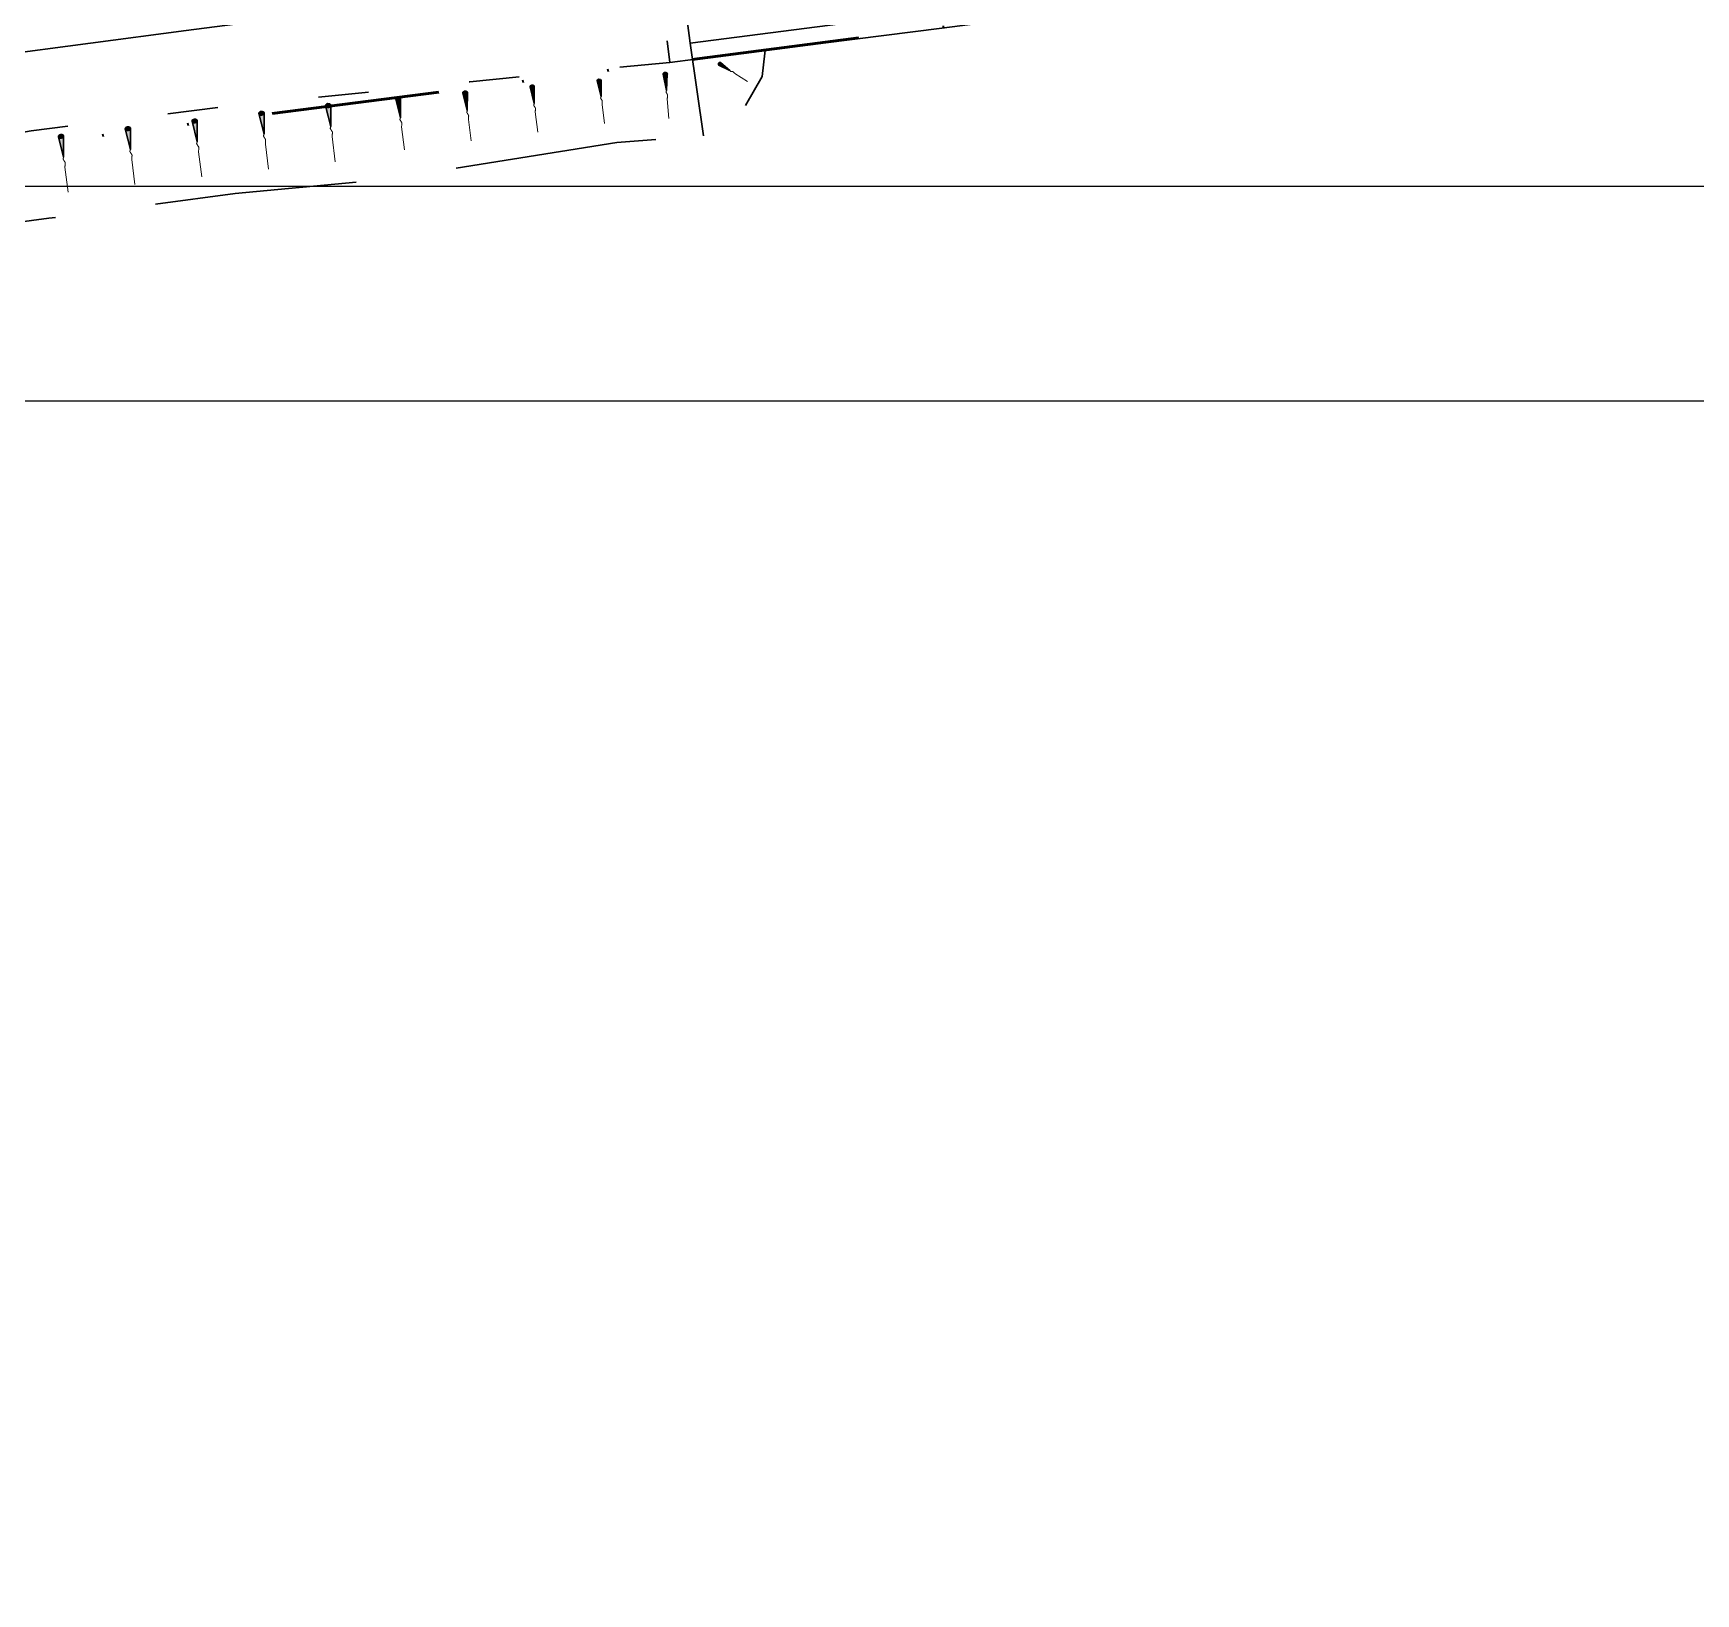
# Model space of a CAD drawing. Header units: millimetres. Extents: x 833750 to 836188, y 817400 to 818701.
# Drawn here: x 834895.3 to 834994.2, y 817877.5 to 817970.3 of the extents above; entities that cross this region are included whole.
import ezdxf

# ---------------------------------------------------------------- set-up
doc = ezdxf.new("R2010")
doc.units = ezdxf.units.MM
for name, pattern in [('3', [18.017443, 12.011629, -6.005814]), ('5', [9.008722, 3.002907, -6.005814]), ('B1_BDYF', [0]), ('B1_RELVC', [0]), ('DIVIDE', [1.25, 0.5, -0.25, 0, -0.25, 0, -0.25])]:
    doc.linetypes.add(name, pattern=pattern)
doc.layers.add('01-basemap', color=8, linetype='Continuous', lineweight=15)
doc.layers.add('01-bdy', color=7, linetype='DIVIDE', lineweight=50)
doc.layers.add('viewport', color=2, linetype='Continuous', plot=False)

msp = doc.modelspace()

# ---------------------------------------------------------------- hatches: boundary and pattern name
at = {"layer": '01-basemap', "linetype": 'Continuous'}
h = msp.add_hatch(color=256, dxfattribs=at)
edge = h.paths.add_edge_path()
edge.add_ellipse((834936.128, 817968.528), major_axis=(0.0487, 0.0769), ratio=0.731707, start_angle=0, end_angle=360)
for points in [[(834936.744, 817968.137), (834936.176, 817968.605), (834936.079, 817968.451)], [(834929.078, 817966.576), (834929.08, 817967.537), (834928.844, 817967.508)], [(834932.976, 817966.934), (834933.019, 817967.934), (834932.772, 817967.913)], [(834917.142, 817965.32), (834917.145, 817966.466), (834916.863, 817966.431)], [(834921.121, 817965.739), (834921.123, 817966.823), (834920.856, 817966.79)], [(834925.1, 817966.157), (834925.102, 817967.18), (834924.85, 817967.149)], [(834909.027, 817964.345), (834909.026, 817965.604), (834908.717, 817965.565)], [(834913.001, 817964.8), (834913, 817966.061), (834912.69, 817966.022)], [(834901.079, 817963.434), (834901.078, 817964.688), (834900.77, 817964.649)], [(834905.053, 817963.89), (834905.052, 817965.146), (834904.743, 817965.107)], [(834897.105, 817962.979), (834897.104, 817964.23), (834896.797, 817964.191)]]:
    msp.add_hatch(color=256, dxfattribs=at).paths.add_polyline_path(points)
h = msp.add_hatch(color=256, dxfattribs=at)
edge = h.paths.add_edge_path()
edge.add_ellipse((834924.976, 817967.164), major_axis=(0.126, 0.016), ratio=0.731707, start_angle=0, end_angle=360)
h = msp.add_hatch(color=256, dxfattribs=at)
edge = h.paths.add_edge_path()
edge.add_ellipse((834928.962, 817967.522), major_axis=(0.118, 0.015), ratio=0.731707, start_angle=0, end_angle=360)
h = msp.add_hatch(color=256, dxfattribs=at)
edge = h.paths.add_edge_path()
edge.add_ellipse((834932.896, 817967.924), major_axis=(0.124, 0.01), ratio=0.731707, start_angle=0, end_angle=360)
h = msp.add_hatch(color=256, dxfattribs=at)
edge = h.paths.add_edge_path()
edge.add_ellipse((834917.004, 817966.449), major_axis=(0.141, 0.017), ratio=0.731707, start_angle=0, end_angle=360)
h = msp.add_hatch(color=256, dxfattribs=at)
edge = h.paths.add_edge_path()
edge.add_ellipse((834920.99, 817966.806), major_axis=(0.133, 0.016), ratio=0.731707, start_angle=0, end_angle=360)
h = msp.add_hatch(color=256, dxfattribs=at)
edge = h.paths.add_edge_path()
edge.add_ellipse((834908.871, 817965.584), major_axis=(0.155, 0.02), ratio=0.731707, start_angle=0, end_angle=360)
h = msp.add_hatch(color=256, dxfattribs=at)
edge = h.paths.add_edge_path()
edge.add_ellipse((834912.845, 817966.042), major_axis=(0.155, 0.02), ratio=0.731707, start_angle=0, end_angle=360)
h = msp.add_hatch(color=256, dxfattribs=at)
edge = h.paths.add_edge_path()
edge.add_ellipse((834896.95, 817964.211), major_axis=(0.154, 0.019), ratio=0.731707, start_angle=0, end_angle=360)
h = msp.add_hatch(color=256, dxfattribs=at)
edge = h.paths.add_edge_path()
edge.add_ellipse((834900.924, 817964.669), major_axis=(0.154, 0.019), ratio=0.731707, start_angle=0, end_angle=360)
h = msp.add_hatch(color=256, dxfattribs=at)
edge = h.paths.add_edge_path()
edge.add_ellipse((834904.898, 817965.126), major_axis=(0.154, 0.02), ratio=0.731707, start_angle=0, end_angle=360)

# ---------------------------------------------------------------- linework, layer by layer
at = {"layer": '01-basemap', "linetype": 'Continuous', "lineweight": 30}
for p, q in [((834936.176, 817968.605), (834936.079, 817968.451)), ((834936.079, 817968.451), (834936.744, 817968.137)), ((834936.744, 817968.137), (834936.176, 817968.605)), ((834929.08, 817967.537), (834928.844, 817967.508)), ((834928.844, 817967.508), (834929.078, 817966.576)), ((834929.078, 817966.576), (834929.08, 817967.537)), ((834933.019, 817967.934), (834932.772, 817967.913)), ((834932.772, 817967.913), (834932.976, 817966.934)), ((834932.976, 817966.934), (834933.019, 817967.934)), ((834917.145, 817966.466), (834916.863, 817966.431)), ((834916.863, 817966.431), (834917.142, 817965.32)), ((834917.142, 817965.32), (834917.145, 817966.466)), ((834921.123, 817966.823), (834920.856, 817966.79)), ((834920.856, 817966.79), (834921.121, 817965.739)), ((834921.121, 817965.739), (834921.123, 817966.823)), ((834925.102, 817967.18), (834924.85, 817967.149)), ((834924.85, 817967.149), (834925.1, 817966.157)), ((834925.1, 817966.157), (834925.102, 817967.18)), ((834909.026, 817965.604), (834908.717, 817965.565)), ((834908.717, 817965.565), (834909.027, 817964.345)), ((834909.027, 817964.345), (834909.026, 817965.604)), ((834913, 817966.061), (834912.69, 817966.022)), ((834912.69, 817966.022), (834913.001, 817964.8)), ((834913.001, 817964.8), (834913, 817966.061)), ((834901.078, 817964.688), (834900.77, 817964.649)), ((834900.77, 817964.649), (834901.079, 817963.434)), ((834901.079, 817963.434), (834901.078, 817964.688)), ((834905.052, 817965.146), (834904.743, 817965.107)), ((834904.743, 817965.107), (834905.053, 817963.89)), ((834905.053, 817963.89), (834905.052, 817965.146)), ((834897.104, 817964.23), (834896.797, 817964.191)), ((834896.797, 817964.191), (834897.105, 817962.979)), ((834897.105, 817962.979), (834897.104, 817964.23))]:
    msp.add_line(p, q, dxfattribs=at)
at = {"layer": '01-basemap', "linetype": 'Continuous', "lineweight": 13}
for p, q in [((834937.044, 817967.948), (834937.785, 817967.479)), ((834933.016, 817966.452), (834933.114, 817965.263)), ((834925.16, 817965.666), (834925.31, 817964.456)), ((834929.135, 817966.115), (834929.276, 817964.977)), ((834917.21, 817964.77), (834917.378, 817963.414)), ((834921.185, 817965.218), (834921.344, 817963.935)), ((834905.13, 817963.287), (834905.318, 817961.8)), ((834909.104, 817963.741), (834909.292, 817962.252)), ((834913.078, 817964.195), (834913.267, 817962.703)), ((834897.181, 817962.379), (834897.369, 817960.898)), ((834901.155, 817962.833), (834901.343, 817961.349))]:
    msp.add_line(p, q, dxfattribs=at)
at = {"layer": '01-basemap', "linetype": 'Continuous', "lineweight": 30, "flags": 128}
msp.add_lwpolyline([(834938.844, 817969.322), (834949.357, 817970.654), (834965.572, 817972.77), (834981.674, 817974.831), (834997.852, 817976.967), (835013.949, 817978.994), (835030.07, 817981.119), (835040.206, 817982.399), (835046.4, 817983.191), (835058.388, 817984.516), (835071.867, 817986.218), (835071.677, 817987.696), (835074.105, 817987.99)], dxfattribs=at)
at = {"layer": '01-basemap', "linetype": 'B1_BDYF', "lineweight": 30, "flags": 128}
for points in [[(834646.475, 817933.512), (834646.484, 817933.524), (834646.896, 817934.053), (834700.598, 817940.634), (834735.278, 817945.501), (834771.603, 817950.501), (834771.875, 817948.664), (834804.731, 817954.14), (834830.58, 817957.371), (834830.036, 817960.637), (834864.525, 817965.228), (834904.387, 817970.5), (834910.375, 817971.276), (834933.774, 817974.31), (834934.386, 817969.752), (834997.445, 817977.881), (835046.168, 817983.633)], [(834934.386, 817969.752), (834935.162, 817964.233)]]:
    msp.add_lwpolyline(points, dxfattribs=at)
at = {"layer": '01-basemap', "linetype": '3', "lineweight": 30, "flags": 128}
msp.add_lwpolyline([(834689.258, 817937.147), (834690.871, 817936.038), (834691.824, 817935.298), (834692.554, 817934.622), (834693.604, 817934.016), (834695.189, 817934.07), (834697.448, 817934.308), (834699.701, 817934.815), (834706.885, 817935.455), (834709.423, 817935.264), (834716.746, 817936.891), (834723.321, 817937.518), (834730.306, 817938.585), (834735.859, 817939.292), (834745.199, 817940.562), (834754.7, 817941.605), (834763.032, 817942.239), (834775.34, 817943.634), (834785.266, 817944.809), (834794.882, 817946.552), (834806.633, 817948.304), (834815.774, 817949.576), (834825.34, 817951.456), (834833.009, 817952.65), (834840.209, 817952.929), (834847.282, 817953.157), (834856.837, 817954.614), (834866.931, 817956.041), (834875.268, 817956.669), (834884.276, 817957.769), (834896.227, 817959.336), (834907.318, 817960.808), (834916.232, 817961.641), (834930.012, 817963.842), (834935.488, 817964.29), (834937.435, 817965.642), (834938.667, 817967.769), (834938.824, 817969.152), (834938.844, 817969.322)], dxfattribs=at)
at = {"layer": '01-basemap', "linetype": 'B1_RELVC', "lineweight": 30, "flags": 128}
msp.add_lwpolyline([(834933.019, 817969.887), (834933.178, 817968.607), (834934.693, 817968.796), (834938.844, 817969.322)], dxfattribs=at)
at = {"layer": '01-basemap', "linetype": '5', "lineweight": 30, "flags": 128}
msp.add_lwpolyline([(834933.178, 817968.607), (834921.26, 817967.463), (834906.498, 817965.947), (834895.168, 817964.545), (834882.955, 817962.297), (834874.642, 817960.899), (834856.834, 817958.591), (834847.139, 817957.635), (834827.704, 817955.409), (834797.713, 817951.801), (834777.645, 817948.657), (834751.251, 817945.583), (834727.094, 817942.473), (834689.02, 817937.123)], dxfattribs=at)
at = {"layer": '01-basemap', "linetype": 'Continuous', "lineweight": 30}
for centre, major_axis in [((834936.128, 817968.528), (0.0487, 0.0769)), ((834928.962, 817967.522), (0.118, 0.015)), ((834908.871, 817965.584), (0.155, 0.02)), ((834912.845, 817966.042), (0.155, 0.02)), ((834896.95, 817964.211), (0.154, 0.019)), ((834900.924, 817964.669), (0.154, 0.019))]:
    msp.add_ellipse(centre, major_axis=major_axis, ratio=0.731707, dxfattribs=at)
for centre, major_axis in [((834924.976, 817967.164), (0.126, 0.016)), ((834932.896, 817967.924), (0.124, 0.01)), ((834917.004, 817966.449), (0.141, 0.017)), ((834920.99, 817966.806), (0.133, 0.016)), ((834904.898, 817965.126), (0.154, 0.02))]:
    msp.add_ellipse(centre, major_axis=major_axis, ratio=0.731707, start_param=0, end_param=6.283185, dxfattribs=at)
at = {"layer": '01-basemap', "linetype": 'Continuous', "lineweight": 13}
for points in [[(834936.744, 817968.137), (834936.783, 817968.076), (834936.856, 817968.066), (834936.929, 817968.057), (834937.044, 817967.948)], [(834929.078, 817966.576), (834929.049, 817966.484), (834929.1, 817966.403), (834929.151, 817966.321), (834929.135, 817966.115)], [(834932.976, 817966.934), (834932.942, 817966.841), (834932.991, 817966.754), (834933.041, 817966.667), (834933.016, 817966.452)], [(834917.142, 817965.32), (834917.107, 817965.211), (834917.168, 817965.114), (834917.229, 817965.017), (834917.21, 817964.77)], [(834921.121, 817965.739), (834921.087, 817965.635), (834921.145, 817965.544), (834921.203, 817965.452), (834921.185, 817965.218)], [(834925.1, 817966.157), (834925.068, 817966.06), (834925.122, 817965.973), (834925.177, 817965.886), (834925.16, 817965.666)], [(834909.027, 817964.345), (834908.989, 817964.225), (834909.056, 817964.119), (834909.123, 817964.012), (834909.104, 817963.741)], [(834913.001, 817964.8), (834912.963, 817964.68), (834913.03, 817964.573), (834913.097, 817964.467), (834913.078, 817964.195)], [(834901.079, 817963.434), (834901.041, 817963.315), (834901.108, 817963.209), (834901.175, 817963.102), (834901.155, 817962.833)], [(834905.053, 817963.89), (834905.015, 817963.77), (834905.082, 817963.664), (834905.149, 817963.557), (834905.13, 817963.287)], [(834897.105, 817962.979), (834897.067, 817962.86), (834897.134, 817962.754), (834897.201, 817962.648), (834897.181, 817962.379)]]:
    msp.add_open_spline(points, degree=1, dxfattribs=at)
at = {"layer": '01-bdy', "linetype": 'DIVIDE', "ltscale": 20, "flags": 128}
msp.add_lwpolyline([(834328.826, 818399.497), (834366.572, 818373.349), (834355.826, 818358.183), (834346.055, 818343.554), (834340.896, 818336.18), (834331.154, 818321.969), (834340.389, 818315.216), (834336.624, 818309.828), (834328.547, 818297.509), (834322.058, 818288.942, -0.175205), (834315.237, 818286.336), (834306.349, 818287.923, 0.232331), (834293.229, 818283.101, 0.136231), (834285.961, 818270.395), (834277.176, 818250.389), (834270.995, 818237.545), (834264.654, 818226.052), (834252.662, 818207.069), (834242.75, 818191.422), (834230.03, 818171.079), (834218.394, 818151.816), (834214.232, 818145.524), (834209.561, 818137.723), (834175.873, 818082.258), (834168.313, 818069.588), (834159.505, 818055.423, 0.210778), (834157.945, 818024.07, 0.180309), (834175.259, 818003.891, 0.17216), (834199.78, 817999.157, 0.10219), (834213.411, 818003.679), (834221.184, 818008.735), (834236.604, 818018.98), (834264.376, 818037.348), (834297.078, 818058.952), (834310.419, 818067.872), (834352.558, 818095.842, 0.082118), (834360.568, 818101.886, -0.011134), (834370.062, 818110.415), (834378.808, 818118.816), (834383.625, 818114.163), (834387.46, 818117.774), (834394.78, 818124.931), (834415.092, 818144.448), (834423.246, 818152.193), (834426.223, 818152.175), (834428.346, 818156.445, -0.686009), (834433.832, 818155.332, -0.095987), (834433.77, 818152.667), (834438.28, 818169.874), (834459.677, 818175.04, -0.242354), (834444.628, 818128.772), (834495.22, 818132.308), (834492.444, 818172.006), (834498.761, 818180.933, 0.103946), (834533.697, 818164.791, 0.028148), (834560.518, 818159.716), (834570.883, 818156.56, 0.012182), (834580.152, 818154.03, 0.011817), (834589.68, 818153.626, 0.018959), (834627.61, 818154.46), (834630.54, 818155.389), (834634.554, 818155.668), (834637.584, 818155.154, 0.004979), (834647.569, 818156.042), (834660.846, 818157.365, -0.023166), (834692.89, 818159.063), (834848.633, 818160.097), (834853.231, 818160.197), (834857.282, 818160.663), (834861.211, 818161.751, 0.088944), (834868.247, 818167.266, 0.091281), (834872.755, 818174.674, 0.061859), (834874.097, 818180.136), (834880.689, 818180.535), (834904.743, 818180.912, 0.07732), (834909.187, 818172.28, 0.267512), (834920.027, 818167.46, 0.03638), (834937.243, 818170.543, 0.249427), (834949.395, 818181.612), (834966.122, 818181.874), (835091.811, 818189.748), (835119.69, 818191.557), (835121.8, 818186.835, 0.073697), (835125.906, 818181.809), (835207.274, 818194.473), (835208.699, 818185.317), (835222.078, 818190.193), (835227.487, 818191.158, 0.049054), (835256.687, 818199.396), (835337.017, 818204.417, -0.062186), (835336.51, 818151.72, 0.055707), (835335.348, 818100.173), (835335.994, 818092.916), (835339.286, 818073.766), (835342.221, 818056.387), (835346.043, 818019.358), (835266.281, 818008.057), (835170.777, 817999.878), (835121.934, 817993.58), (835122.014, 817992.704), (835091.934, 817988.807), (835080.292, 817987.084), (835071.867, 817986.218), (835046.358, 817982.99), (835046.275, 817983.187), (834552.235, 817919.53), (834423.997, 817870.527), (834415.272, 817865.696), (834383.474, 817838.339), (834373.34, 817828.353), (834356.312, 817806.204), (834343.998, 817785.985), (834339.429, 817778.228), (834334.619, 817763.541), (834329.521, 817754.386), (834322.539, 817751.133), (834256.694, 817748.878), (834232.989, 817748.661), (834202.736, 817748.836), (834169.745, 817749.703), (834105.632, 817749.39), (834095.122, 817750.288), (834080.874, 817753.147), (834079.946, 817754.682), (834075.547, 817754.941), (834068.485, 817749.278), (834059.513, 817748.673), (834044.421, 817752.193), (834012.957, 817774.957, -0.08687), (833954.966, 817841.557), (833951.38, 817849.526), (833950, 817873.199), (833950.511, 817999.932), (833951.109, 818019.469), (833950.597, 818024.558), (833950.593, 818042.647), (833948.989, 818071.095), (833950.364, 818103.034, -0.094055), (833975.551, 818171.076, -0.090291), (834009.286, 818209.372), (834009.749, 818241.21, -0.01891), (834011.285, 818271.75), (834240.035, 818271.919)], format="xyb", close=True, dxfattribs=at)
at = {"layer": 'viewport'}
for points in [[(834883.434, 818198.217), (835202.742, 818198.217), (835202.742, 817961.217), (834883.434, 817961.217)], [(834883.434, 817948.482), (835202.742, 817948.482), (835202.742, 817961.217), (834883.434, 817961.217)]]:
    msp.add_lwpolyline(points, close=True, dxfattribs=at)

doc.saveas('drawing.dxf')
